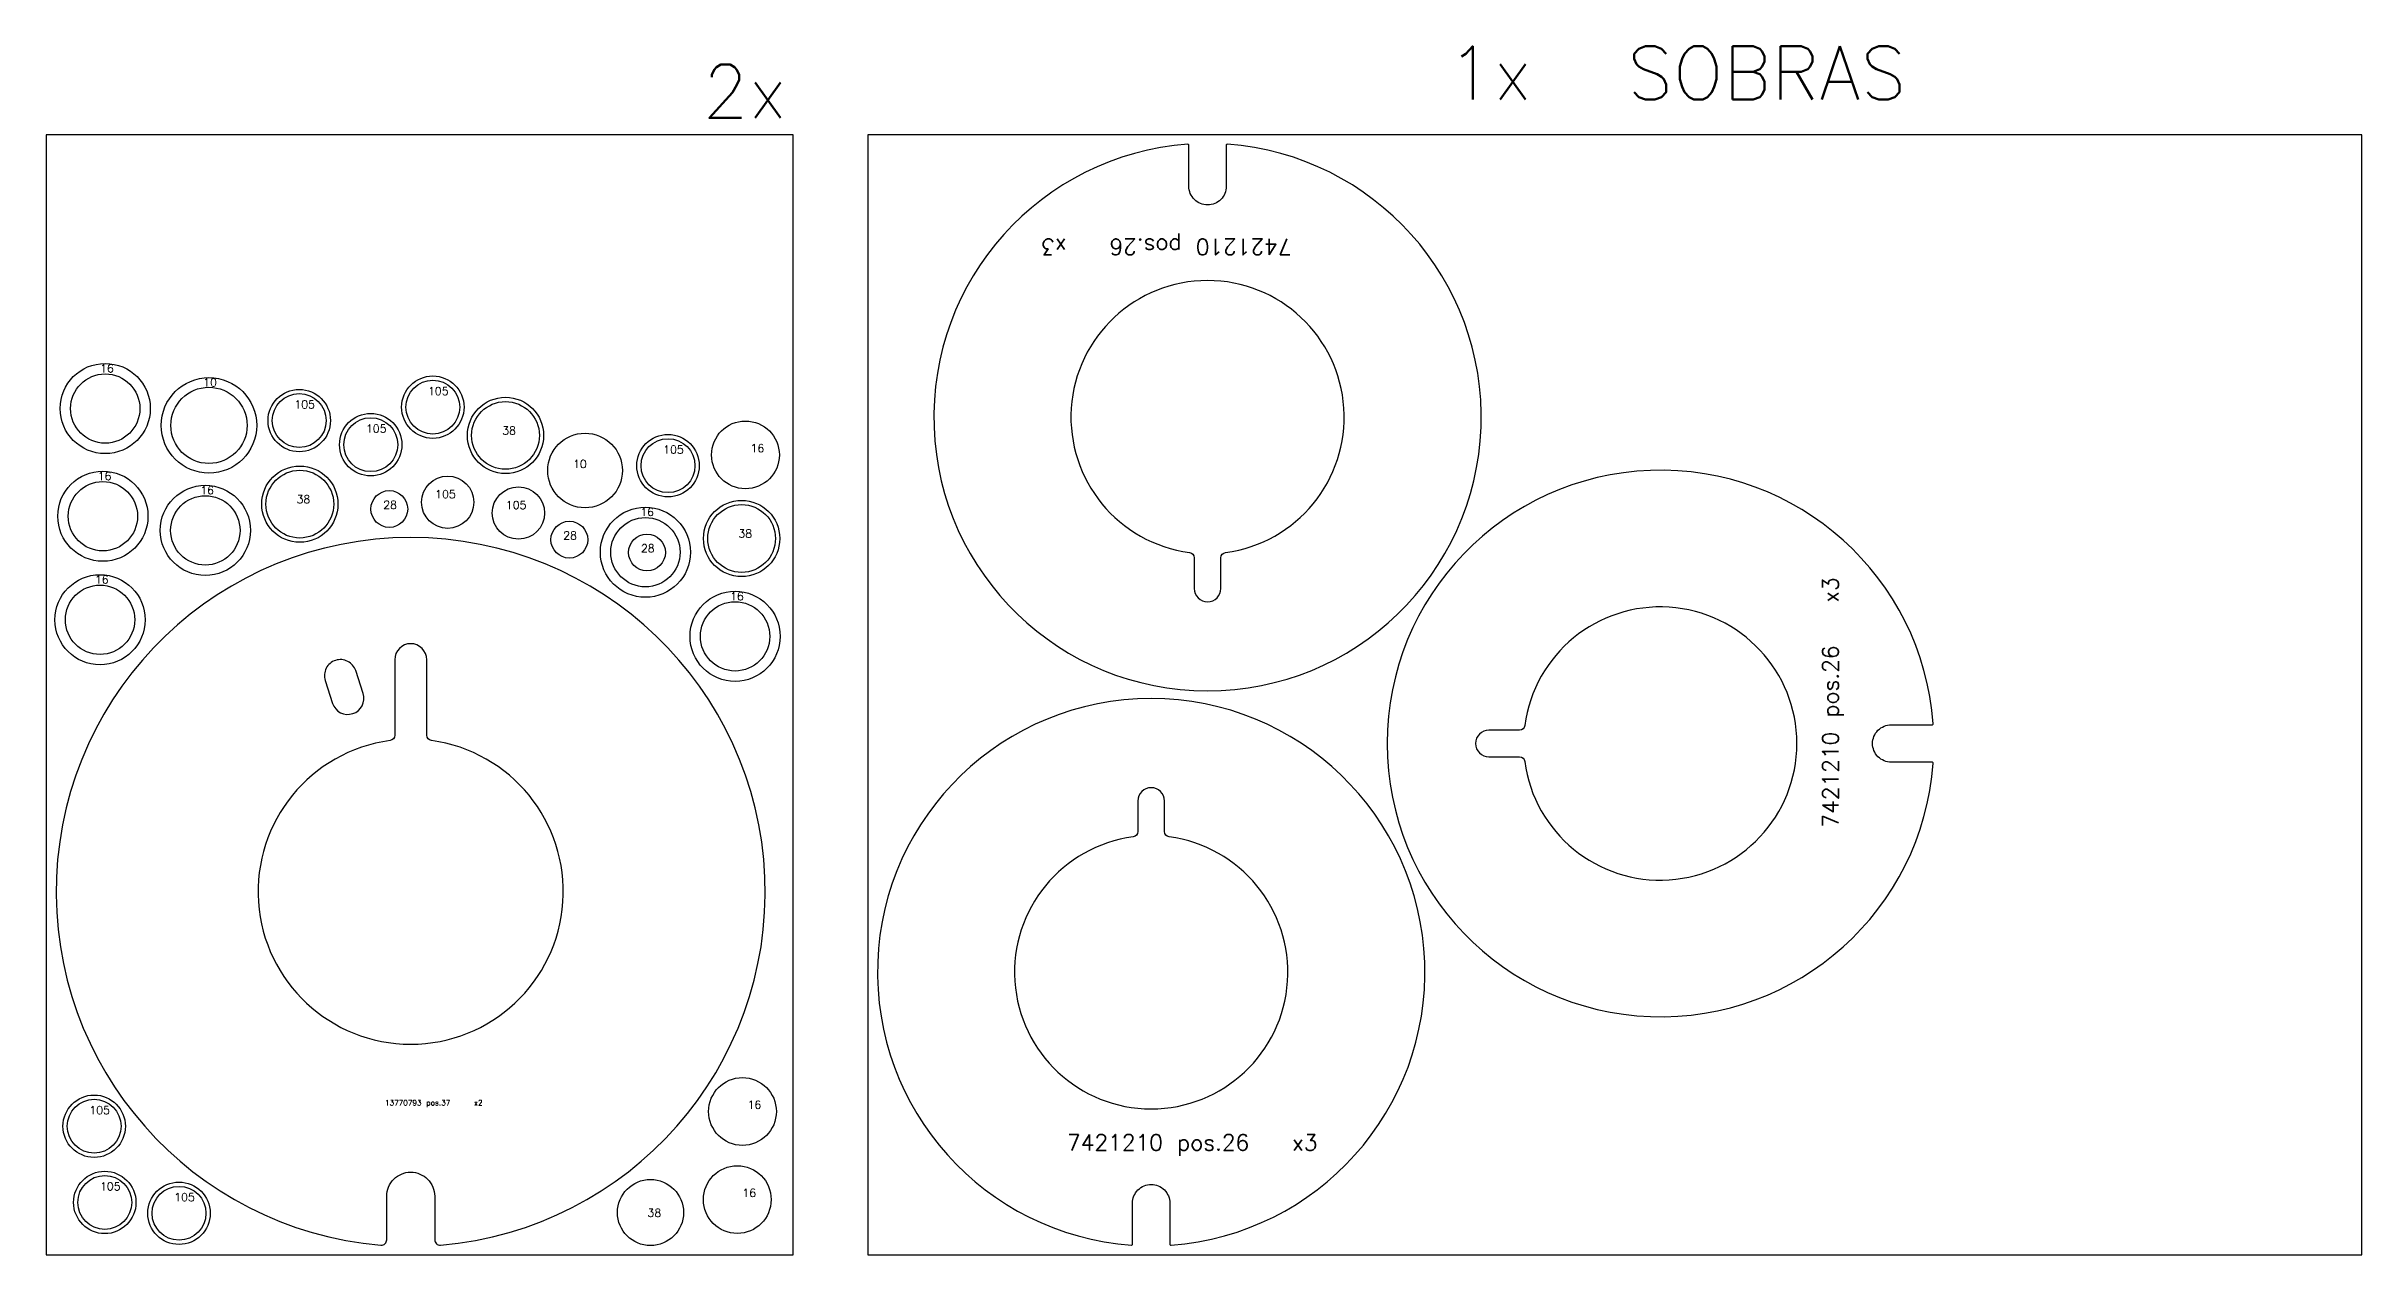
# Model space of a CAD drawing. Header units: millimetres. Extents: x 0 to 16240, y 0 to 2266.
# Drawn here: x 11900 to 16240, y 0 to 2266 of the extents above; entities that cross this region are included whole.
import ezdxf

# ---------------------------------------------------------------- set-up
doc = ezdxf.new("R2010")
doc.units = ezdxf.units.MM
for name, color, linetype in [('--NestedParts--', 7, 'Continuous'), ('sheet', 24, 'Continuous'), ('Texto', 7, 'Continuous')]:
    doc.layers.add(name, color=color, linetype=linetype)
doc.styles.get("Standard").update_dxf_attribs({"font": 'txt.shx'})

msp = doc.modelspace()

# ---------------------------------------------------------------- linework, layer by layer
at = {"layer": '--NestedParts--', "color": 7}
for points in [[(14039.5, 2082, 27.585371), (14113.8, 2082, 0.435603), (14111.7, 2080), (14111.7, 2003.3, -0.414214), (14076.7, 1968.3), (14076.7, 1968.3, -0.414214), (14041.7, 2003.3), (14041.7, 2080, 0.435603)], [(14101.7, 1249.3), (14101.7, 1306.6, -0.37607), (14110.4, 1316.6, 15.133923), (14043, 1316.6, -0.37607), (14051.7, 1306.6), (14051.7, 1249.3, 0.999999)], [(15436.7, 995.6, 27.585371), (15436.7, 921.4, 0.435603), (15434.7, 923.5), (15358.1, 923.5, -0.414214), (15323.1, 958.5), (15323.1, 958.5, -0.414214), (15358.1, 993.5), (15434.7, 993.5, 0.435603)], [(12638.8, 18, 23.776123), (12527.2, 18, 0.439057), (12538, 28), (12538, 109.7, -0.414214), (12583, 154.7), (12583, 154.7, -0.414214), (12628, 109.7), (12628, 28, 0.439057)], [(14604.1, 933.5), (14661.4, 933.5, -0.37607), (14671.3, 924.8, 15.133923), (14671.3, 992.2, -0.37607), (14661.4, 983.5), (14604.1, 983.5, 0.999999)], [(12621.7, 964.1, -0.375047), (12613, 974), (12613, 1115.7, 1), (12553, 1115.7), (12553, 974, -0.375047), (12544.4, 964.1, 14.732121)], [(12442.1, 1114.4, 0.414214), (12422.8, 1076.6), (12436.7, 1033.8, 0.999999), (12493.8, 1052.3), (12479.9, 1095.1, 0.414214)], [(14008.2, 18, 27.585371), (13933.9, 18, 0.435603), (13936, 20), (13936, 96.7, -0.414214), (13971, 131.7), (13971, 131.7, -0.414214), (14006, 96.7), (14006, 20, 0.435603)], [(13946, 850.7), (13946, 793.4, -0.37607), (13937.3, 783.4, 15.133923), (14004.7, 783.4, -0.37607), (13996, 793.4), (13996, 850.7, 0.999999)]]:
    msp.add_lwpolyline(points, format="xyb", close=True, dxfattribs=at)
for centre, radius in [((12010.4, 1586.6), 84.5), ((12010.4, 1586.6), 65), ((12204.9, 1555), 89.5), ((12204.9, 1555), 71.5), ((12374.1, 1564), 58.5), ((12374.1, 1564), 50.5), ((12624.5, 1589.2), 58.5), ((12624.5, 1589.2), 50.5), ((12760.7, 1536.1), 71.5), ((12508.1, 1518.8), 58.5), ((12508.1, 1518.8), 50.5), ((12760.7, 1536.1), 63.5), ((13210.5, 1499.7), 63.5), ((12909.8, 1470.4), 70), ((13065.4, 1479.4), 58.5), ((13065.4, 1479.4), 50.5), ((12375.2, 1407.3), 71.5), ((12006, 1384.7), 84.5), ((12006, 1384.7), 65), ((12198.1, 1358.1), 84.5), ((12375.2, 1407.3), 63.5), ((12542.9, 1398.2), 34.5), ((12652.4, 1410.9), 49), ((12784.9, 1390.6), 49), ((12198.1, 1358.1), 65), ((13023, 1317.2), 84.5), ((13203.3, 1342.9), 71.5), ((13203.3, 1342.9), 63.5), ((12880.4, 1340.7), 34.5), ((13023, 1317.2), 65), ((13025.9, 1316.7), 34.5), ((12000.7, 1190.5), 84.5), ((12000.7, 1190.5), 65), ((13191.1, 1159.4), 84.5), ((13191.1, 1159.4), 65), ((13204.9, 268.5), 63.5), ((11989.7, 240.9), 58.5), ((11989.7, 240.9), 50.5), ((12009.6, 98), 58.5), ((12009.6, 98), 50.5), ((12148.8, 77.7), 58.5), ((13032.5, 79.1), 62), ((13195.1, 103.4), 63.5), ((12148.8, 77.7), 50.5)]:
    msp.add_circle(centre, radius, dxfattribs=at)
at = {"layer": 'sheet', "color": 7}
for points in [[(11900, 0), (13300, 0), (13300, 2100), (11900, 2100)], [(13440, 0), (16240, 0), (16240, 2100), (13440, 2100)]]:
    msp.add_lwpolyline(points, close=True, dxfattribs=at)

# ---------------------------------------------------------------- texts
at = {"char_height": 100, "attachment_point": 1}
for s, width, insert in [('1x  SOBRAS', 1078.916, (14526.7, 2265.8)), ('2x', 763.866, (13130.2, 2231.4))]:
    msp.add_mtext_dynamic_manual_height_columns(s, width=width, gutter_width=1, heights=[0], dxfattribs=dict(at, insert=insert))
at = {"layer": 'Texto', "color": 3, "char_height": 30, "width": 512.784, "attachment_point": 1}
for insert, rotation in [((14234.5, 1874.5), 180), ((15229.2, 800.6), 90)]:
    msp.add_mtext('7421210 pos.26   x3', dxfattribs=dict(at, insert=insert, rotation=rotation))
at = {"layer": 'Texto', "color": 3, "attachment_point": 1}
for s, insert, char_height, width in [('16', (12000.8, 1669.4), 15, 42.531), ('10', (12194, 1643), 15, 42.531), ('105', (12615.4, 1626.8), 15, 42.531), ('105', (12365, 1601.7), 15, 42.531), ('105', (12499.1, 1556.5), 15, 42.531), ('38', (12754.6, 1552.8), 15, 42.531), ('16', (13220.1, 1519.8), 15, 42.531), ('10', (12887.3, 1490.1), 15, 42.531), ('105', (13056.3, 1517.1), 15, 42.531), ('16', (11996.4, 1467.5), 15, 42.531), ('16', (12188.6, 1440.9), 15, 42.531), ('105', (12628.9, 1433.5), 15, 42.531), ('38', (12369.1, 1424), 15, 42.531), ('28', (12531.6, 1413.5), 15, 42.531), ('105', (12761.4, 1413.2), 15, 42.531), ('16', (13013.4, 1400.1), 15, 42.531), ('28', (12869, 1356.1), 15, 42.531), ('38', (13197.2, 1359.6), 15, 42.531), ('28', (13014.6, 1332), 15, 42.531), ('16', (11991.1, 1273.4), 15, 42.531), ('16', (13181.6, 1242.2), 15, 42.531), ('105', (11980.7, 278.5), 15, 42.531), ('13770793 pos.37     x2', (12534.8, 290), 10, 335.081), ('16', (13214.5, 288.6), 15, 42.531), ('7421210 pos.26   x3', (13813.1, 225.5), 30, 512.784), ('105', (12000.6, 135.7), 15, 42.531), ('105', (12139.8, 115.4), 15, 42.531), ('16', (13204.7, 123.5), 15, 42.531), ('38', (13026.8, 86), 15, 42.531)]:
    msp.add_mtext(s, dxfattribs=dict(at, insert=insert, char_height=char_height, width=width))

doc.saveas('drawing.dxf')
